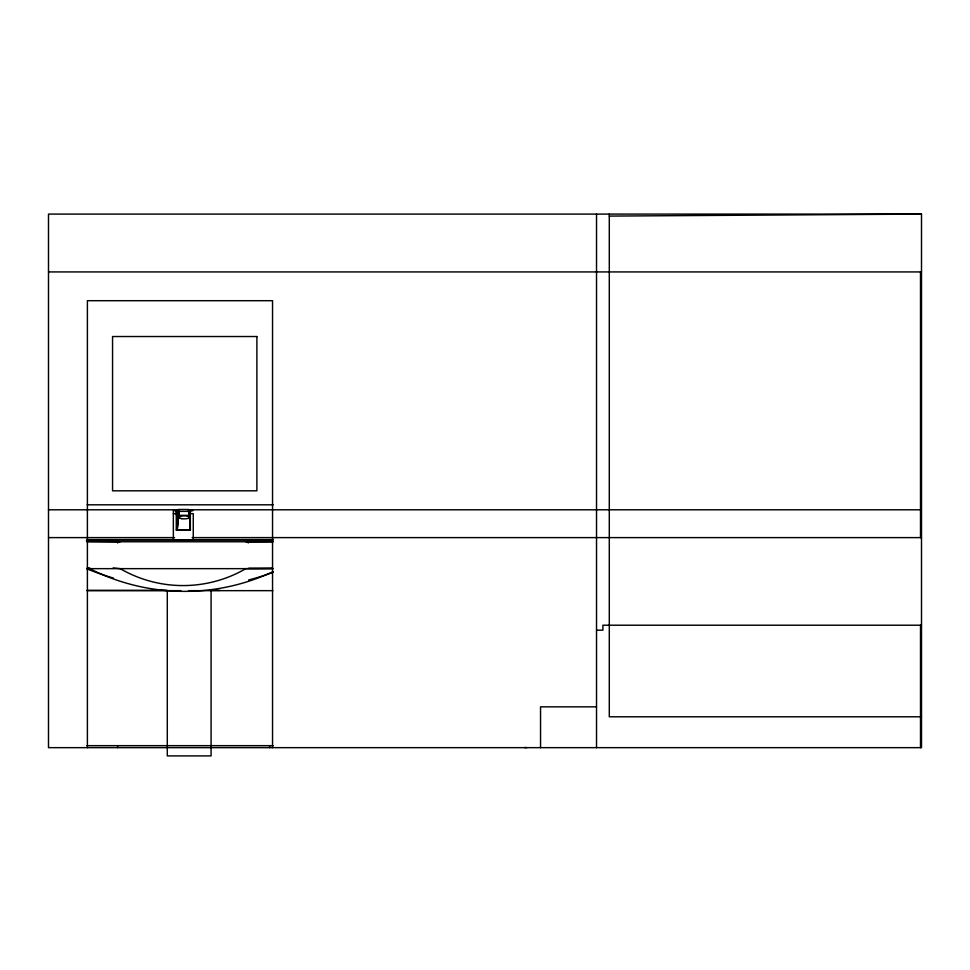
<?xml version="1.0" encoding="UTF-8"?>
<svg xmlns="http://www.w3.org/2000/svg" width="970" height="970" viewBox="0 0 970 970"><rect width="100%" height="100%" fill="white"/><g stroke="black" fill="none" stroke-linecap="round" stroke-linejoin="round"><path stroke-width="1.45" d="M177.183 510.717L177.183 530.008L179.183 511.372L189.356 511.372L190.35 522.054M177.183 530.008L179.183 511.372L177.183 522.054L176.273 510.717L173.351 510.62L173.351 539.853L193.26 539.853L193.26 513.663L188.81 513.627L188.81 509.505L178.165 509.505L178.165 513.663L173.303 513.663M192.921 510.656L188.81 510.717M176.273 510.511L178.334 510.487M190.35 510.717L190.35 530.008L176.273 530.008L176.273 510.717L178.165 510.717M609.293 216.092L921.5 214.091L921.5 747.652L48.5 747.652L48.5 214.091L921.5 214.091M48.5 271.927L921.5 271.927M87.167 504.812L273.249 504.812M48.5 509.796L179.571 509.796M188.629 509.796L920.506 509.796M179.183 515.337L189.356 515.337L190.35 530.008L176.273 530.008M48.5 537.61L174.624 537.61M192.145 537.61L921.5 537.61M86.985 539.611L174.624 539.611M192.763 539.611L272.849 539.611M86.985 539.89L272.861 539.89M86.936 541.769L273.2 541.769M86.985 568.214L90.016 568.214M248.672 568.25L272.849 568.25M86.936 568.65L273.2 568.65M86.985 590.366L167.07 590.366M210.89 590.366L219.96 590.366M86.985 590.657L167.07 590.657M180.881 590.657L167.289 590.657L167.289 755.909L211.084 755.909L211.084 590.657M188.435 590.657L272.849 590.657M921.5 625.213L602.904 625.213L602.904 630.185L596.526 630.185M596.526 706.839L540.545 706.839L540.545 747.652M921.5 716.794L609.293 716.794L609.293 214.091M86.888 745.663L273.152 745.663M120.183 541.769L86.5 541.393M188.289 510.487L191.927 510.535M272.752 540.157L248.247 540.023L248.247 543.006M113.126 567.923L120.183 568.65A125.118 125.118 0 0 0 245.859 568.65A40.449 0.618 0 0 0 271.758 568.505M190.35 530.008L189.356 511.372L189.356 515.337M920.506 271.927L920.506 537.61M920.506 625.213L920.506 747.652M596.526 214.091L596.526 747.652M272.546 747.652L272.546 300.7L87.397 300.7L87.397 747.652M269.636 745.663L269.636 747.652M117.661 543.006L117.661 540.023A44.85 0.691 0 0 0 86.5 540.533M117.649 745.663L117.649 747.652M273.188 571.621A209.253 209.253 0 0 1 88.015 567.814M272.922 572.385A256.019 255.995 -90 0 1 248.684 579.963M113.417 578.071A256.019 255.995 -90 0 1 86.779 568.759M271.758 541.636A40.449 0.618 0 0 1 245.859 541.769M526.831 747.603A18.575 18.575 0 0 1 524.406 747.506M256.892 336.529L112.556 336.529L112.556 490.82L256.892 490.82L256.892 336.529M181.705 518.671A4.971 1.54 0 0 0 189.211 517.362A4.971 1.54 0 0 0 181.778 516.004A4.971 1.54 0 0 0 181.705 518.671"/></g></svg>
